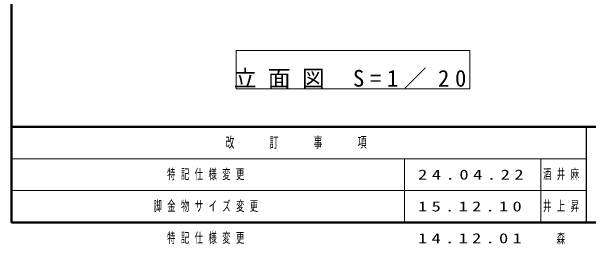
# Model space of a CAD drawing. Units: millimetres on the paper, scale 1:20. Extents: x -365 to 0, y -5 to 257.
# Drawn here: x -365 to -238, y -4.8 to 46.4 of the extents above; entities that cross this region are included whole.
import ezdxf
from ezdxf.enums import TextEntityAlignment as Align

# ---------------------------------------------------------------- set-up
doc = ezdxf.new("R2010")
doc.units = ezdxf.units.MM
doc.layers.add('LY_1', color=7, linetype='Continuous', lineweight=13)
doc.styles.add('ＭＳ ゴシック', font='')
doc.styles.get('ＭＳ ゴシック').set_extended_font_data('MS Gothic')

msp = doc.modelspace()

# ---------------------------------------------------------------- linework, layer by layer
at = {"layer": 'LY_1', "lineweight": 50}
for p, q in [((-365, 257), (-365, 0)), ((-365, 21), (0, 21)), ((-365, 0), (0, 0))]:
    msp.add_line(p, q, dxfattribs=at)
at = {"layer": 'LY_1'}
for p, q in [((-315.573, 37.837), (-315.573, 29.364)), ((-264.148, 37.837), (-315.573, 37.837)), ((-264.148, 29.364), (-264.148, 37.837)), ((-315.573, 29.364), (-264.148, 29.364)), ((-365, 14), (-238.5, 14)), ((-278.5, 14), (-278.5, 0)), ((-248.5, 14), (-248.5, 0)), ((-365, 7), (-238.5, 7))]:
    msp.add_line(p, q, dxfattribs=at)
at = {"layer": 'LY_1', "lineweight": 25}
msp.add_line((-238.5, 21), (-238.5, 0), dxfattribs=at)

# ---------------------------------------------------------------- texts
at = {"layer": 'LY_1', "style": 'ＭＳ ゴシック', "width": 0.6}
msp.add_text('森', height=2.199, dxfattribs=at).set_placement((-245, -3.5), align=Align.MIDDLE_LEFT)
at = {"layer": 'LY_1', "style": 'ＭＳ ゴシック'}
for s, insert, char_height, attachment_point in [('\\T1.5;立面図\\~S=1／20', (-289.86, 29.434), 3.666, 8), ('\\T1.64;\\W0.6;改\u3000\u3000訂\u3000\u3000事\u3000\u3000項', (-301.75, 17.5), 2.346, 5), ('\\T1.64;\\W0.6;特記仕様変更', (-330.75, 10.5), 2.199, 4), ('\\T1.5;\\W1.35;24.04.22', (-275.5, 10.5), 2.199, 4), ('\\T1.64;\\W0.6;酒井麻', (-248, 10.5), 2.199, 4), ('\\T1.64;\\W0.6;脚金物サイズ変更', (-333.75, 3.5), 2.199, 4), ('\\T1.47;\\W1.35;15.12.10', (-275.5, 3.5), 2.199, 4), ('\\T1.64;\\W0.6;井上昇', (-248, 3.5), 2.199, 4), ('\\T1.64;\\W0.6;特記仕様変更', (-330.75, -3.5), 2.199, 4), ('\\T1.47;\\W1.35;14.12.01', (-275.5, -3.5), 2.199, 4)]:
    msp.add_mtext(s, dxfattribs=dict(at, insert=insert, char_height=char_height, attachment_point=attachment_point))

doc.saveas('drawing.dxf')
